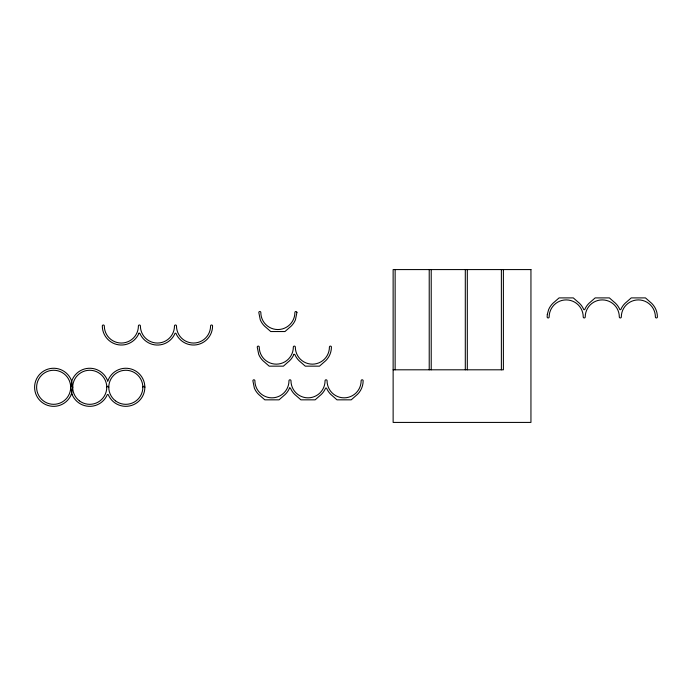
<?xml version="1.0" encoding="UTF-8"?>
<svg xmlns="http://www.w3.org/2000/svg" width="692" height="692" viewBox="0 0 692 692"><rect width="100%" height="100%" fill="white"/><g stroke="black" fill="none" stroke-linecap="round" stroke-linejoin="round"><path stroke-width="1.04" d="M72.132 394.578L70.679 387.295L72.132 380.003A19.047 19.047 0 0 1 107.321 380.003L107.77 381.318L108.212 380.003A19.047 19.047 0 0 1 137.397 372.184A19.047 19.047 0 0 1 137.397 402.398A19.047 19.047 0 0 1 108.212 394.578L107.364 394.492A19.047 19.047 0 0 1 72.132 394.578L71.285 394.492A19.047 19.047 0 0 1 42.048 402.398A19.047 19.047 0 0 1 42.048 372.184A19.047 19.047 0 0 1 71.233 380.003L72.686 387.295L71.285 394.492M393.134 369.805L503.387 369.805L503.387 269.577M501.38 269.577L501.38 369.805M467.308 269.577L467.308 369.805M465.301 269.577L465.301 369.805M431.22 269.577L431.22 369.805M429.222 269.577L429.222 369.805M395.141 269.577L395.141 369.805M142.846 387.295A1.003 1.003 0 0 1 143.85 386.292A1.003 1.003 0 0 1 144.853 387.295M70.679 387.295A17.04 17.04 0 0 1 45.127 402.043A17.04 17.04 0 0 1 45.127 372.538A17.04 17.04 0 0 1 70.679 387.295A1.003 1.003 0 0 1 71.683 386.292A1.003 1.003 0 0 1 72.686 387.295M106.767 387.295A1.003 1.003 0 0 1 107.77 386.292A1.003 1.003 0 0 1 108.765 387.295M296.903 312.507L295.449 319.791A19.047 19.047 0 0 1 289.455 327.61L284.966 331.546L270.754 331.546L266.264 327.61A19.047 19.047 0 0 1 260.261 319.791L258.817 312.507A1.003 1.003 0 0 1 259.82 311.504A1.003 1.003 0 0 1 260.823 312.507A17.04 17.04 0 0 0 277.855 329.548A17.04 17.04 0 0 0 294.896 312.507A1.003 1.003 0 0 1 295.899 311.504A1.003 1.003 0 0 1 296.903 312.507M547.311 314.453L547.147 316.945A1.003 1.003 0 0 0 548.151 317.948A1.003 1.003 0 0 0 549.154 316.945A17.04 17.04 0 0 1 566.194 299.904A17.04 17.04 0 0 1 583.235 316.945A1.003 1.003 0 0 0 584.23 317.948A1.003 1.003 0 0 0 585.233 316.945A17.04 17.04 0 0 1 602.274 299.904A17.04 17.04 0 0 1 619.314 316.945A1.003 1.003 0 0 0 620.317 317.948A1.003 1.003 0 0 0 621.321 316.945A17.04 17.04 0 0 1 638.353 299.904A17.04 17.04 0 0 1 655.393 316.945A1.003 1.003 0 0 0 656.397 317.948A1.003 1.003 0 0 0 657.4 316.945A19.047 19.047 0 0 0 649.952 301.833L645.463 297.897L631.251 297.897L626.762 301.833A19.047 19.047 0 0 0 620.767 309.653L619.868 309.653A19.047 19.047 0 0 0 613.865 301.833L609.384 297.897L595.172 297.897L590.683 301.833A19.047 19.047 0 0 0 584.679 309.653L583.788 309.653A19.047 19.047 0 0 0 577.785 301.833L573.296 297.897L559.084 297.897L554.603 301.833A19.047 19.047 0 0 0 548.6 309.653L547.311 314.453M138.997 333.207L138.954 333.293A19.047 19.047 0 0 1 102.321 326.001A1.003 1.003 0 0 1 103.324 324.998A1.003 1.003 0 0 1 104.319 326.001A17.04 17.04 0 0 0 121.36 343.042A17.04 17.04 0 0 0 138.4 326.001A1.003 1.003 0 0 1 139.403 324.998A1.003 1.003 0 0 1 140.407 326.001A17.04 17.04 0 0 0 157.447 343.042A17.04 17.04 0 0 0 174.479 326.001A1.003 1.003 0 0 1 175.483 324.998A1.003 1.003 0 0 1 176.486 326.001A17.04 17.04 0 0 0 193.526 343.042A17.04 17.04 0 0 0 210.567 326.001A1.003 1.003 0 0 1 211.57 324.998A1.003 1.003 0 0 1 212.565 326.001A19.047 19.047 0 0 1 175.932 333.293L175.085 333.207A19.047 19.047 0 0 1 139.853 333.293L138.997 333.207M293.936 354.321L293.884 354.399A19.047 19.047 0 0 1 287.889 362.219L283.4 366.154L269.188 366.154L264.699 362.219A19.047 19.047 0 0 1 258.704 354.399L257.251 347.116A1.003 1.003 0 0 1 258.254 346.112A1.003 1.003 0 0 1 259.258 347.116A17.04 17.04 0 0 0 276.298 364.156A17.04 17.04 0 0 0 293.33 347.116A1.003 1.003 0 0 1 294.334 346.112A1.003 1.003 0 0 1 295.337 347.116A17.04 17.04 0 0 0 312.377 364.156A17.04 17.04 0 0 0 329.418 347.116A1.003 1.003 0 0 1 330.421 346.112A1.003 1.003 0 0 1 331.416 347.116A19.047 19.047 0 0 1 323.968 362.219L319.479 366.154L305.267 366.154L300.786 362.219A19.047 19.047 0 0 1 294.783 354.399L293.936 354.321M289.576 388.004L289.533 388.082A19.047 19.047 0 0 1 283.53 395.902L279.04 399.838L264.828 399.838L260.348 395.902A19.047 19.047 0 0 1 254.345 388.082L252.891 380.799A1.003 1.003 0 0 1 253.895 379.796A1.003 1.003 0 0 1 254.898 380.799A17.04 17.04 0 0 0 271.939 397.839A17.04 17.04 0 0 0 288.979 380.799A1.003 1.003 0 0 1 289.983 379.796A1.003 1.003 0 0 1 290.977 380.799A17.04 17.04 0 0 0 308.018 397.839A17.04 17.04 0 0 0 325.058 380.799A1.003 1.003 0 0 1 326.062 379.796A1.003 1.003 0 0 1 327.065 380.799A17.04 17.04 0 0 0 344.106 397.839A17.04 17.04 0 0 0 361.137 380.799A1.003 1.003 0 0 1 362.141 379.796A1.003 1.003 0 0 1 363.144 380.799A19.047 19.047 0 0 1 355.697 395.902L351.207 399.838L336.995 399.838L332.506 395.902A19.047 19.047 0 0 1 326.512 388.082L325.612 388.082A19.047 19.047 0 0 1 319.609 395.902L315.128 399.838L300.916 399.838L296.427 395.902A19.047 19.047 0 0 1 290.424 388.082L289.576 388.004M530.946 269.577L393.134 269.577L393.134 422.423L530.946 422.423L530.946 269.577M115.434 400.806A17.04 17.04 0 0 0 142.699 389.518A17.04 17.04 0 0 0 119.284 371.552A17.04 17.04 0 0 0 115.434 400.806M79.355 400.806A17.04 17.04 0 0 0 106.62 389.518A17.04 17.04 0 0 0 83.204 371.552A17.04 17.04 0 0 0 79.355 400.806"/></g></svg>
